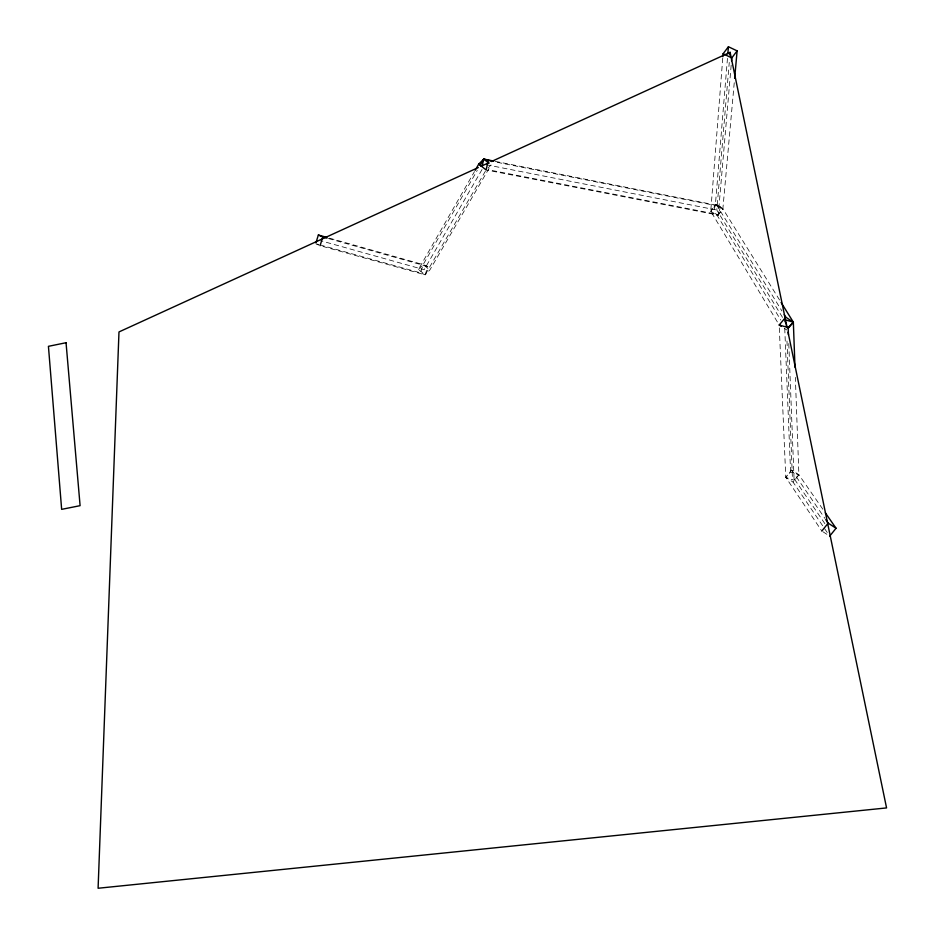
<?xml version="1.0" encoding="UTF-8"?>
<svg xmlns="http://www.w3.org/2000/svg" width="935" height="935" viewBox="0 0 935 935"><rect width="100%" height="100%" fill="white"/><g stroke="black" fill="none" stroke-linecap="round" stroke-linejoin="round"><path stroke-width="0.7" stroke-dasharray="4.67 3.51" d="M722.755 58.11L710.74 211.275L779.206 325.006M727.465 58.367L715.369 204.975L713.101 213.531L488.748 169.843M782.513 317.397L716.806 210.036L729.265 62.435M731.182 65.134L718.244 215.12L486.106 169.96M734.244 82.747L722.872 208.797L718.244 215.12L713.101 213.531M720.534 206.518L718.244 215.12L710.74 211.275L715.369 204.975L720.534 206.518L495.375 161.965M488.082 167.961L491.05 164.969L429.831 269.993L425.133 274.843L420.493 272.845L423.158 264.593L477.247 170.392M329.529 238.168L423.158 264.593L427.821 266.557L425.144 274.843L322.902 246.454M485.382 171.21L425.133 274.843L418.448 269.432L474.466 171.584M482.039 169.504L424.151 269.712L320.623 240.704M779.556 299.983L722.872 208.797L716.21 204.321L710.74 211.275L717.39 215.728L780.772 320.027M717.39 215.728L722.872 208.797L715.369 204.975L495.176 161.346M822.847 509.236L798.899 474.77L791.594 469.989L785.774 477.353L821.818 531.033M827.241 532.518L793.079 482.121L798.899 474.77L795.358 377.389M779.322 327.904L785.774 477.353L794.107 480.228L798.899 474.77L790.578 471.918L785.774 477.353L793.079 482.121M418.448 269.432L423.158 264.593L429.831 269.993M486.364 164.77L716.806 210.036M315.668 243.696L318.473 244.479M319.863 244.865L420.493 272.845M328.395 238.53L427.821 266.557M316.778 244.187L318.999 245.18M822.94 531.758L827.428 534.656M784.629 328.547L786.803 329.962M791.594 469.989L824.927 518.422M824.88 523.67L792.342 476.055L786.861 338.096M716.21 204.321L781.917 310.981M784.745 328.325L790.578 471.918M788.789 343.566L794.107 480.228"/><path stroke-width="1.4" d="M722.872 56.673L723.094 53.786L728.423 46.75L737.119 50.864L734.641 78.4M727.827 54.008L728.423 46.75M729.873 55.2L730.118 52.313L491.424 161.533M731.556 60.798L731.801 57.923L737.119 50.864M482.215 165.775L483.734 159.079L493.75 161.065M488.257 160.551L486.106 169.96L478.767 164.057L483.734 159.079L492.535 161.393M316.053 242.457L318.356 235.012L326.736 237.385M320.097 245.671L322.797 236.952L318.356 235.012M475.179 170.334L478.767 164.057M480.134 165.366L483.734 159.079L488.958 163.286M821.818 531.033L828.188 523.144L825.745 519.603M829.684 536.117L836.054 528.252L825.324 512.801M781.368 326.42L779.206 325.006L785.739 317.175L784.208 314.698M788.672 327.729L793.347 322.166L781.087 302.449M788.45 334.847L788.158 327.577L793.347 322.166L785.739 317.175M478.311 167.54L118.979 331.937L98.093 888.25L886.567 807.922L788.041 332.135M480.952 166.325L488.818 162.725M322.797 236.952L326.993 238.144M784.395 319.618L793.347 322.166L794.984 367.221M779.206 325.006L788.158 327.577M723.094 53.786L731.801 57.923M828.188 523.144L836.054 528.252M784.781 321.102L786.288 323.568L786.405 326.479M730.106 52.325L787.153 327.858M66.046 342.724L48.433 346.324L61.652 509.353L80.094 505.671L66.046 342.724"/></g></svg>
